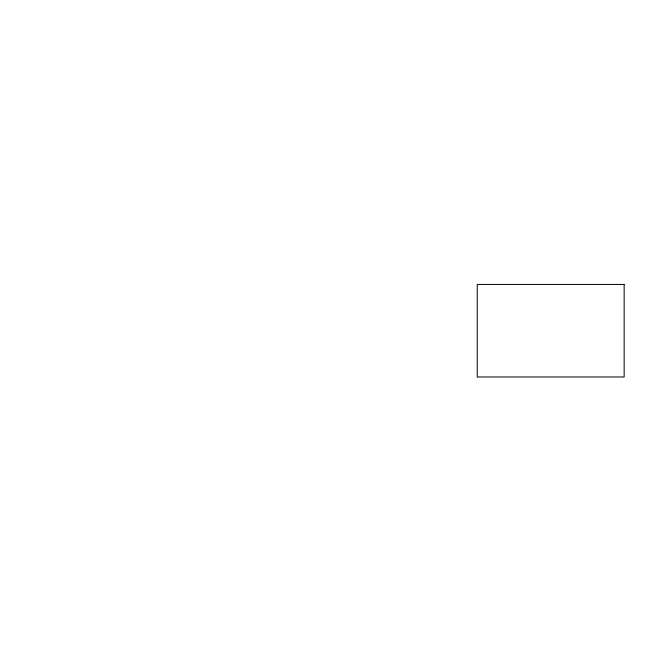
<?xml version="1.0" encoding="UTF-8"?>
<svg xmlns="http://www.w3.org/2000/svg" width="657" height="657" viewBox="0 0 657 657"><rect width="100%" height="100%" fill="white"/><g stroke="black" fill="none" stroke-linecap="round" stroke-linejoin="round"><path stroke-width="0.99" d="M624.15 284.432L477.245 284.432L477.245 376.978L624.15 376.978L624.15 284.432"/></g></svg>
